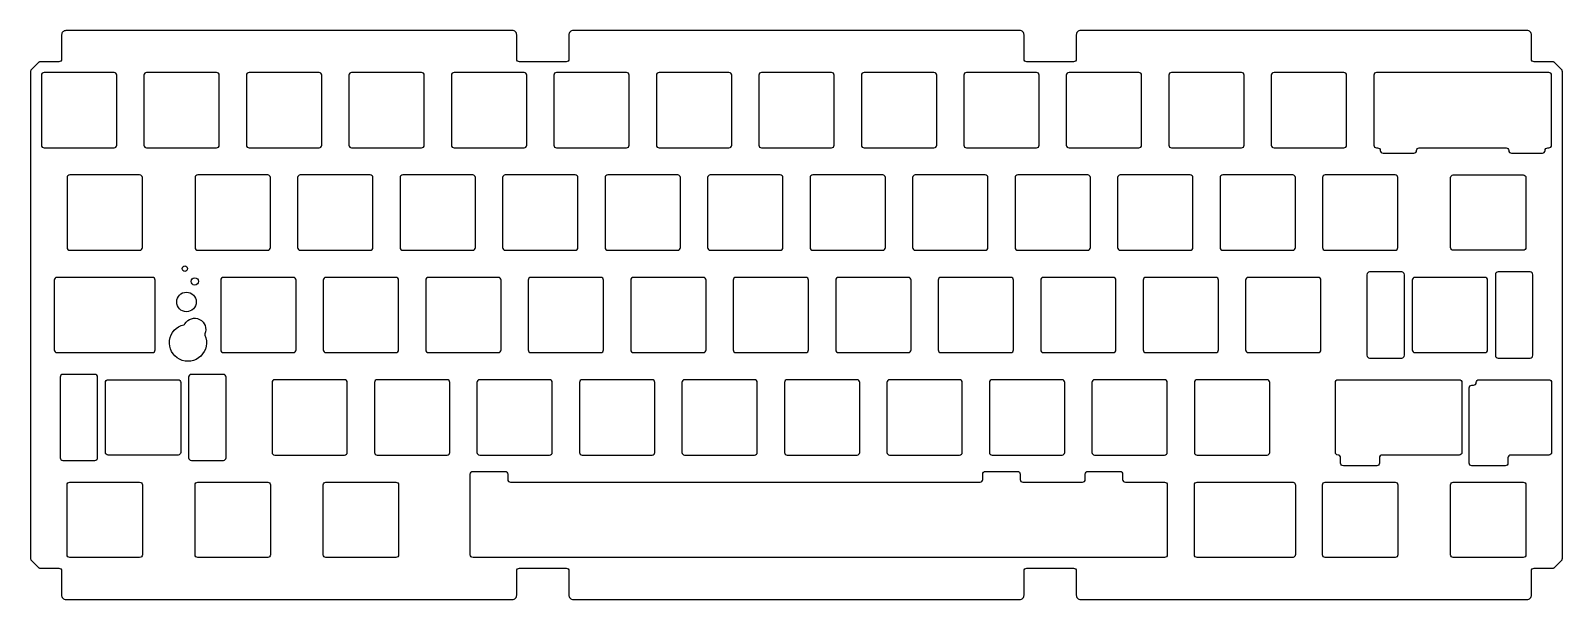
# Model space of a CAD drawing. Header units: millimetres. Extents: x 0 to 285, y 0 to 106.
import ezdxf

# ---------------------------------------------------------------- set-up
doc = ezdxf.new("R2010")
doc.units = ezdxf.units.MM

msp = doc.modelspace()

# ---------------------------------------------------------------- linework, layer by layer
for points in [[(282.93, 5.8), (283.01, 5.81), (283.08, 5.82), (283.16, 5.85), (283.22, 5.9), (283.28, 5.95), (284.59, 7.25), (284.64, 7.31), (284.68, 7.38), (284.71, 7.45), (284.73, 7.53), (284.74, 7.61), (284.74, 98.19), (284.73, 98.27), (284.71, 98.35), (284.68, 98.42), (284.64, 98.49), (284.59, 98.55), (283.28, 99.85), (283.22, 99.9), (283.16, 99.95), (283.08, 99.98), (283.01, 99.99), (282.93, 100), (279.49, 100, -0.414214), (278.99, 100.5), (278.99, 105), (278.97, 105.15), (278.93, 105.29), (278.86, 105.44), (278.75, 105.57), (278.63, 105.67), (278.48, 105.74), (278.33, 105.79), (278.19, 105.8), (195.19, 105.8), (195.04, 105.79), (194.89, 105.74), (194.75, 105.67), (194.62, 105.57), (194.52, 105.44), (194.44, 105.29), (194.4, 105.15), (194.39, 105), (194.39, 100.5, -0.414214), (193.89, 100), (185.19, 100, -0.414214), (184.69, 100.5), (184.69, 105), (184.67, 105.15), (184.63, 105.29), (184.56, 105.44), (184.45, 105.57), (184.32, 105.67), (184.18, 105.74), (184.03, 105.79), (183.89, 105.8), (100.89, 105.8), (100.74, 105.79), (100.59, 105.74), (100.45, 105.67), (100.32, 105.57), (100.22, 105.44), (100.14, 105.29), (100.1, 105.15), (100.09, 105), (100.09, 100.5, -0.414214), (99.59, 100), (90.89, 100, -0.414214), (90.39, 100.5), (90.39, 105), (90.37, 105.15), (90.33, 105.29), (90.26, 105.44), (90.15, 105.57), (90.02, 105.67), (89.88, 105.74), (89.73, 105.79), (89.59, 105.8), (6.59, 105.8, 0.414214), (5.79, 105), (5.79, 100.5, -0.414214), (5.29, 100), (1.84, 100), (1.77, 99.99), (1.69, 99.98), (1.62, 99.95), (1.55, 99.9), (1.49, 99.85), (0.18, 98.55), (0.13, 98.49), (0.09, 98.42), (0.06, 98.35), (0.04, 98.27), (0.04, 98.19), (0.04, 7.61), (0.04, 7.53), (0.06, 7.45), (0.09, 7.38), (0.13, 7.31), (0.18, 7.25), (1.49, 5.95), (1.55, 5.9), (1.62, 5.85), (1.69, 5.82), (1.77, 5.81), (1.84, 5.8), (5.29, 5.8, -0.414214), (5.79, 5.3), (5.79, 0.8), (5.8, 0.65), (5.84, 0.51), (5.92, 0.36), (6.02, 0.23), (6.15, 0.13), (6.29, 0.06), (6.44, 0.01), (6.59, 0), (89.59, 0), (89.73, 0.01), (89.88, 0.06), (90.02, 0.13), (90.15, 0.23), (90.26, 0.36), (90.33, 0.51), (90.37, 0.65), (90.39, 0.8), (90.39, 5.3, -0.414214), (90.89, 5.8), (99.59, 5.8, -0.414214), (100.09, 5.3), (100.09, 0.8), (100.1, 0.65), (100.14, 0.51), (100.22, 0.36), (100.32, 0.23), (100.45, 0.13), (100.59, 0.06), (100.74, 0.01), (100.89, 0), (183.89, 0), (184.03, 0.01), (184.18, 0.06), (184.32, 0.13), (184.45, 0.23), (184.56, 0.36), (184.63, 0.51), (184.67, 0.65), (184.69, 0.8), (184.69, 5.3, -0.414214), (185.19, 5.8), (193.89, 5.8, -0.414214), (194.39, 5.3), (194.39, 0.8), (194.4, 0.65), (194.44, 0.51), (194.52, 0.36), (194.62, 0.23), (194.75, 0.13), (194.89, 0.06), (195.04, 0.01), (195.19, 0), (278.19, 0), (278.33, 0.01), (278.48, 0.06), (278.63, 0.13), (278.75, 0.23), (278.86, 0.36), (278.93, 0.51), (278.97, 0.65), (278.99, 0.8), (278.99, 5.3, -0.414214), (279.49, 5.8)], [(2.54, 98, 0.414214), (2.04, 97.5), (2.04, 84.5, 0.414214), (2.54, 84), (15.54, 84, 0.414214), (16.04, 84.5), (16.04, 97.5, 0.414214), (15.54, 98)], [(21.59, 98, 0.414214), (21.09, 97.5), (21.09, 84.5, 0.414214), (21.59, 84), (34.59, 84, 0.414214), (35.09, 84.5), (35.09, 97.5, 0.414214), (34.59, 98)], [(53.64, 84, 0.414214), (54.14, 84.5), (54.14, 97.5, 0.414214), (53.64, 98), (40.64, 98, 0.414214), (40.14, 97.5), (40.14, 84.5, 0.414214), (40.64, 84)], [(59.69, 98, 0.414214), (59.19, 97.5), (59.19, 84.5, 0.414214), (59.69, 84), (72.69, 84, 0.414214), (73.19, 84.5), (73.19, 97.5, 0.414214), (72.69, 98)], [(78.24, 84.5, 0.414214), (78.74, 84), (91.74, 84, 0.414214), (92.24, 84.5), (92.24, 97.5, 0.414214), (91.74, 98), (78.74, 98, 0.414214), (78.24, 97.5)], [(110.79, 84, 0.414214), (111.29, 84.5), (111.29, 97.5, 0.414214), (110.79, 98), (97.79, 98, 0.414214), (97.29, 97.5), (97.29, 84.5, 0.414214), (97.79, 84)], [(130.34, 97.5, 0.414214), (129.84, 98), (116.84, 98, 0.414214), (116.34, 97.5), (116.34, 84.5, 0.414214), (116.84, 84), (129.84, 84, 0.414214), (130.34, 84.5)], [(135.89, 98, 0.414214), (135.39, 97.5), (135.39, 84.5, 0.414214), (135.89, 84), (148.89, 84, 0.414214), (149.39, 84.5), (149.39, 97.5, 0.414214), (148.89, 98)], [(168.44, 97.5, 0.414214), (167.94, 98), (154.94, 98, 0.414214), (154.44, 97.5), (154.44, 84.5, 0.414214), (154.94, 84), (167.94, 84, 0.414214), (168.44, 84.5)], [(173.49, 84.5, 0.414214), (173.99, 84), (186.99, 84, 0.414214), (187.49, 84.5), (187.49, 97.5, 0.414214), (186.99, 98), (173.99, 98, 0.414214), (173.49, 97.5)], [(206.04, 84, 0.414214), (206.54, 84.5), (206.54, 97.5, 0.414214), (206.04, 98), (193.04, 98, 0.414214), (192.54, 97.5), (192.54, 84.5, 0.414214), (193.04, 84)], [(211.59, 84.5, 0.414214), (212.09, 84), (225.09, 84, 0.414214), (225.59, 84.5), (225.59, 97.5, 0.414214), (225.09, 98), (212.09, 98, 0.414214), (211.59, 97.5)], [(230.64, 84.5, 0.414214), (231.14, 84), (244.14, 84, 0.414214), (244.64, 84.5), (244.64, 97.5, 0.414214), (244.14, 98), (231.14, 98, 0.414214), (230.64, 97.5)], [(257.15, 83, 0.414214), (257.65, 83.5, -0.414214), (258.15, 84), (274.27, 84, -0.414214), (274.77, 83.5, 0.414214), (275.27, 83), (281.02, 83, 0.414214), (281.52, 83.5, -0.414214), (282.02, 84), (282.24, 84, 0.414214), (282.74, 84.5), (282.74, 97.5, 0.414214), (282.24, 98), (250.19, 98, 0.414214), (249.69, 97.5), (249.69, 84.5, 0.414214), (250.19, 84), (250.4, 84, -0.414214), (250.9, 83.5, 0.414214), (251.4, 83)], [(6.8, 65.45, 0.414214), (7.3, 64.95), (20.3, 64.95, 0.414214), (20.8, 65.45), (20.8, 78.45, 0.414214), (20.3, 78.95), (7.3, 78.95, 0.414214), (6.8, 78.45)], [(44.61, 78.45, 0.414214), (44.11, 78.95), (31.11, 78.95, 0.414214), (30.61, 78.45), (30.61, 65.45, 0.414214), (31.11, 64.95), (44.11, 64.95, 0.414214), (44.61, 65.45)], [(63.66, 78.45, 0.414214), (63.16, 78.95), (50.16, 78.95, 0.414214), (49.66, 78.45), (49.66, 65.45, 0.414214), (50.16, 64.95), (63.16, 64.95, 0.414214), (63.66, 65.45)], [(82.21, 64.95, 0.414214), (82.71, 65.45), (82.71, 78.45, 0.414214), (82.21, 78.95), (69.21, 78.95, 0.414214), (68.71, 78.45), (68.71, 65.45, 0.414214), (69.21, 64.95)], [(101.76, 78.45, 0.414214), (101.26, 78.95), (88.26, 78.95, 0.414214), (87.76, 78.45), (87.76, 65.45, 0.414214), (88.26, 64.95), (101.26, 64.95, 0.414214), (101.76, 65.45)], [(106.81, 65.45, 0.414214), (107.31, 64.95), (120.31, 64.95, 0.414214), (120.81, 65.45), (120.81, 78.45, 0.414214), (120.31, 78.95), (107.31, 78.95, 0.414214), (106.81, 78.45)], [(126.36, 78.95, 0.414214), (125.86, 78.45), (125.86, 65.45, 0.414214), (126.36, 64.95), (139.36, 64.95, 0.414214), (139.86, 65.45), (139.86, 78.45, 0.414214), (139.36, 78.95)], [(145.41, 78.95, 0.414214), (144.91, 78.45), (144.91, 65.45, 0.414214), (145.41, 64.95), (158.41, 64.95, 0.414214), (158.91, 65.45), (158.91, 78.45, 0.414214), (158.41, 78.95)], [(163.96, 65.45, 0.414214), (164.46, 64.95), (177.46, 64.95, 0.414214), (177.96, 65.45), (177.96, 78.45, 0.414214), (177.46, 78.95), (164.46, 78.95, 0.414214), (163.96, 78.45)], [(183.51, 78.95, 0.414214), (183.01, 78.45), (183.01, 65.45, 0.414214), (183.51, 64.95), (196.51, 64.95, 0.414214), (197.01, 65.45), (197.01, 78.45, 0.414214), (196.51, 78.95)], [(215.56, 64.95, 0.414214), (216.06, 65.45), (216.06, 78.45, 0.414214), (215.56, 78.95), (202.56, 78.95, 0.414214), (202.06, 78.45), (202.06, 65.45, 0.414214), (202.56, 64.95)], [(221.11, 65.45, 0.414214), (221.61, 64.95), (234.61, 64.95, 0.414214), (235.11, 65.45), (235.11, 78.45, 0.414214), (234.61, 78.95), (221.61, 78.95, 0.414214), (221.11, 78.45)], [(254.16, 78.45, 0.414214), (253.66, 78.95), (240.66, 78.95, 0.414214), (240.16, 78.45), (240.16, 65.45, 0.414214), (240.66, 64.95), (253.66, 64.95, 0.414214), (254.16, 65.45)], [(264.47, 78.95), (277.47, 78.95, -0.414214), (277.97, 78.45), (277.97, 65.45, -0.414214), (277.47, 64.95), (264.47, 64.95, -0.414214), (263.97, 65.45), (263.97, 78.45, -0.414214)], [(4.42, 46.4, 0.414214), (4.92, 45.9), (22.68, 45.9, 0.414214), (23.18, 46.4), (23.18, 59.4, 0.414214), (22.68, 59.9), (4.92, 59.9, 0.414214), (4.42, 59.4)], [(49.37, 59.4, 0.414214), (48.87, 59.9), (35.87, 59.9, 0.414214), (35.37, 59.4), (35.37, 46.4, 0.414214), (35.87, 45.9), (48.87, 45.9, 0.414214), (49.37, 46.4)], [(67.92, 45.9, 0.414214), (68.42, 46.4), (68.42, 59.4, 0.414214), (67.92, 59.9), (54.92, 59.9, 0.414214), (54.42, 59.4), (54.42, 46.4, 0.414214), (54.92, 45.9)], [(87.47, 59.4, 0.414214), (86.97, 59.9), (73.97, 59.9, 0.414214), (73.47, 59.4), (73.47, 46.4, 0.414214), (73.97, 45.9), (86.97, 45.9, 0.414214), (87.47, 46.4)], [(106.52, 59.4, 0.414214), (106.02, 59.9), (93.02, 59.9, 0.414214), (92.52, 59.4), (92.52, 46.4, 0.414214), (93.02, 45.9), (106.02, 45.9, 0.414214), (106.52, 46.4)], [(111.57, 46.4, 0.414214), (112.07, 45.9), (125.07, 45.9, 0.414214), (125.57, 46.4), (125.57, 59.4, 0.414214), (125.07, 59.9), (112.07, 59.9, 0.414214), (111.57, 59.4)], [(131.12, 59.9, 0.414214), (130.62, 59.4), (130.62, 46.4, 0.414214), (131.12, 45.9), (144.12, 45.9, 0.414214), (144.62, 46.4), (144.62, 59.4, 0.414214), (144.12, 59.9)], [(149.67, 46.4, 0.414214), (150.17, 45.9), (163.17, 45.9, 0.414214), (163.67, 46.4), (163.67, 59.4, 0.414214), (163.17, 59.9), (150.17, 59.9, 0.414214), (149.67, 59.4)], [(169.22, 59.9, 0.414214), (168.72, 59.4), (168.72, 46.4, 0.414214), (169.22, 45.9), (182.22, 45.9, 0.414214), (182.72, 46.4), (182.72, 59.4, 0.414214), (182.22, 59.9)], [(188.27, 59.9, 0.414214), (187.77, 59.4), (187.77, 46.4, 0.414214), (188.27, 45.9), (201.27, 45.9, 0.414214), (201.77, 46.4), (201.77, 59.4, 0.414214), (201.27, 59.9)], [(206.82, 46.4, 0.414214), (207.32, 45.9), (220.32, 45.9, 0.414214), (220.82, 46.4), (220.82, 59.4, 0.414214), (220.32, 59.9), (207.32, 59.9, 0.414214), (206.82, 59.4)], [(239.87, 59.4, 0.414214), (239.37, 59.9), (226.37, 59.9, 0.414214), (225.87, 59.4), (225.87, 46.4, 0.414214), (226.37, 45.9), (239.37, 45.9, 0.414214), (239.87, 46.4)], [(255.37, 60.4, 0.414214), (254.87, 60.9), (248.92, 60.9, 0.414214), (248.42, 60.4), (248.42, 45.4, 0.414214), (248.92, 44.9), (254.87, 44.9, 0.414214), (255.37, 45.4)], [(256.83, 46.4, 0.414214), (257.33, 45.9), (270.33, 45.9, 0.414214), (270.83, 46.4), (270.83, 59.4, 0.414214), (270.33, 59.9), (257.33, 59.9, 0.414214), (256.83, 59.4)], [(278.74, 44.9, 0.414214), (279.24, 45.4), (279.24, 60.4, 0.414214), (278.74, 60.9), (272.79, 60.9, 0.414214), (272.29, 60.4), (272.29, 45.4, 0.414214), (272.79, 44.9)], [(32.42, 49.39, 0.210708), (32.42, 49.14, -2.796775), (28.52, 51.1, 0.210708), (28.72, 51.25, -0.948037)], [(11.98, 25.85, 0.414214), (12.48, 26.35), (12.48, 41.35, 0.414214), (11.98, 41.85), (6.03, 41.85, 0.414214), (5.53, 41.35), (5.53, 26.35, 0.414214), (6.03, 25.85)], [(14.44, 40.85), (27.44, 40.85, -0.414214), (27.94, 40.35), (27.94, 27.35, -0.414214), (27.44, 26.85), (14.44, 26.85, -0.414214), (13.94, 27.35), (13.94, 40.35, -0.414214)], [(35.86, 25.85, 0.414214), (36.36, 26.35), (36.36, 41.35, 0.414214), (35.86, 41.85), (29.91, 41.85, 0.414214), (29.41, 41.35), (29.41, 26.35, 0.414214), (29.91, 25.85)], [(44.9, 27.35, 0.414214), (45.4, 26.85), (58.4, 26.85, 0.414214), (58.9, 27.35), (58.9, 40.35, 0.414214), (58.4, 40.85), (45.4, 40.85, 0.414214), (44.9, 40.35)], [(64.45, 40.85, 0.414214), (63.95, 40.35), (63.95, 27.35, 0.414214), (64.45, 26.85), (77.45, 26.85, 0.414214), (77.95, 27.35), (77.95, 40.35, 0.414214), (77.45, 40.85)], [(83.5, 40.85, 0.414214), (83, 40.35), (83, 27.35, 0.414214), (83.5, 26.85), (96.5, 26.85, 0.414214), (97, 27.35), (97, 40.35, 0.414214), (96.5, 40.85)], [(102.55, 40.85, 0.414214), (102.05, 40.35), (102.05, 27.35, 0.414214), (102.55, 26.85), (115.55, 26.85, 0.414214), (116.05, 27.35), (116.05, 40.35, 0.414214), (115.55, 40.85)], [(121.1, 27.35, 0.414214), (121.6, 26.85), (134.6, 26.85, 0.414214), (135.1, 27.35), (135.1, 40.35, 0.414214), (134.6, 40.85), (121.6, 40.85, 0.414214), (121.1, 40.35)], [(140.15, 27.35, 0.414214), (140.65, 26.85), (153.65, 26.85, 0.414214), (154.15, 27.35), (154.15, 40.35, 0.414214), (153.65, 40.85), (140.65, 40.85, 0.414214), (140.15, 40.35)], [(159.2, 27.35, 0.414214), (159.7, 26.85), (172.7, 26.85, 0.414214), (173.2, 27.35), (173.2, 40.35, 0.414214), (172.7, 40.85), (159.7, 40.85, 0.414214), (159.2, 40.35)], [(178.25, 27.35, 0.414214), (178.75, 26.85), (191.75, 26.85, 0.414214), (192.25, 27.35), (192.25, 40.35, 0.414214), (191.75, 40.85), (178.75, 40.85, 0.414214), (178.25, 40.35)], [(197.3, 27.35, 0.414214), (197.8, 26.85), (210.8, 26.85, 0.414214), (211.3, 27.35), (211.3, 40.35, 0.414214), (210.8, 40.85), (197.8, 40.85, 0.414214), (197.3, 40.35)], [(216.35, 27.35, 0.414214), (216.85, 26.85), (229.85, 26.85, 0.414214), (230.35, 27.35), (230.35, 40.35, 0.414214), (229.85, 40.85), (216.85, 40.85, 0.414214), (216.35, 40.35)], [(250.23, 24.85), (244.03, 24.85, -0.414214), (243.53, 25.35), (243.53, 26.35, 0.410411), (243.04, 26.85, -0.410411), (242.54, 27.35), (242.54, 40.35, -0.414214), (243.04, 40.85), (265.57, 40.85, -0.414214), (266.07, 40.35), (266.07, 27.35, -0.414214), (265.57, 26.85), (251.23, 26.85, 0.414214), (250.73, 26.35), (250.73, 25.35, -0.414214)], [(282.74, 40.35), (282.74, 27.35, -0.414214), (282.24, 26.85), (275.11, 26.85, 0.414214), (274.61, 26.35), (274.61, 25.35, -0.414214), (274.11, 24.85), (267.91, 24.85, -0.414214), (267.41, 25.35), (267.41, 39.35, -0.414214), (267.91, 39.85), (268.24, 39.85, 0.414214), (268.74, 40.35, -0.414214), (269.24, 40.85), (282.24, 40.85, -0.414214)], [(88.71, 22.3, 0.414214), (89.21, 21.8), (176.51, 21.8, 0.414214), (177.01, 22.3), (177.01, 23.3, -0.414214), (177.51, 23.8), (183.46, 23.8, -0.414214), (183.96, 23.3), (183.96, 22.3, 0.414214), (184.46, 21.8), (195.56, 21.8, 0.414214), (196.06, 22.3), (196.06, 23.3, -0.414214), (196.56, 23.8), (202.51, 23.8, -0.414214), (203.01, 23.3), (203.01, 22.3, 0.414214), (203.51, 21.8), (210.8, 21.8, -0.414214), (211.3, 21.3), (211.3, 8.3, -0.414214), (210.8, 7.8), (82.26, 7.8, -0.414214), (81.76, 8.3), (81.76, 23.3, -0.414214), (82.26, 23.8), (88.21, 23.8, -0.414214), (88.71, 23.3)], [(7.3, 21.8), (20.3, 21.8, -0.414214), (20.8, 21.3), (20.8, 8.3, -0.414214), (20.3, 7.8), (7.3, 7.8, -0.414214), (6.8, 8.3), (6.8, 21.3, -0.414214)], [(31.11, 21.8), (44.11, 21.8, -0.414214), (44.61, 21.3), (44.61, 8.3, -0.414214), (44.11, 7.8), (31.11, 7.8, -0.414214), (30.61, 8.3), (30.61, 21.3, -0.414214)], [(54.92, 21.8), (67.92, 21.8, -0.414214), (68.42, 21.3), (68.42, 8.3, -0.414214), (67.92, 7.8), (54.92, 7.8, -0.414214), (54.42, 8.3), (54.42, 21.3, -0.414214)], [(235.11, 21.3), (235.11, 8.3), (235.1, 8.21), (235.08, 8.12), (235.03, 8.03), (234.97, 7.95), (234.89, 7.88), (234.8, 7.84), (234.7, 7.81), (234.61, 7.8), (216.85, 7.8, -0.414214), (216.35, 8.3), (216.35, 21.3, -0.414214), (216.85, 21.8), (234.61, 21.8), (234.7, 21.79), (234.8, 21.76), (234.89, 21.72), (234.97, 21.65), (235.03, 21.57), (235.08, 21.48), (235.1, 21.39)], [(240.66, 21.8), (253.66, 21.8, -0.414214), (254.16, 21.3), (254.16, 8.3, -0.414214), (253.66, 7.8), (240.66, 7.8, -0.414214), (240.16, 8.3), (240.16, 21.3, -0.414214)], [(264.47, 21.8), (277.47, 21.8, -0.414214), (277.97, 21.3), (277.97, 8.3, -0.414214), (277.47, 7.8), (264.47, 7.8, -0.414214), (263.97, 8.3), (263.97, 21.3, -0.414214)]]:
    msp.add_lwpolyline(points, format="xyb", close=True)
for centre, radius in [((28.7, 61.52), 0.5), ((30.54, 59.15), 0.683), ((29, 55.33), 1.82)]:
    msp.add_circle(centre, radius)

doc.saveas('drawing.dxf')
